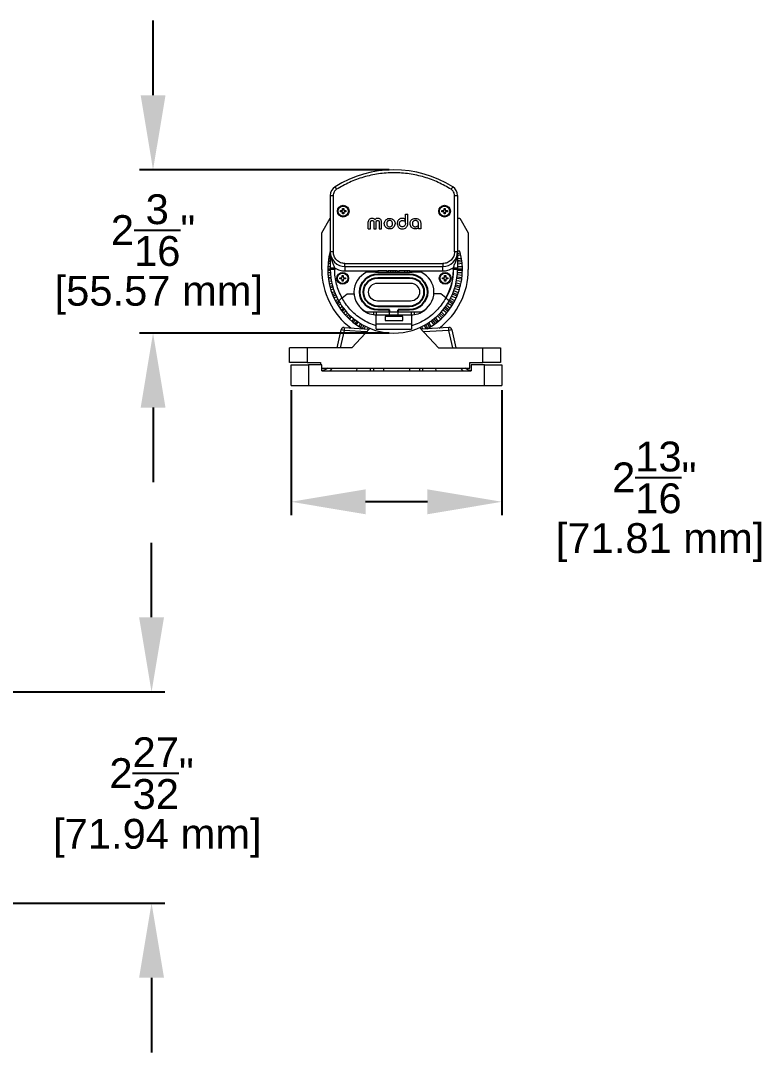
# Model space of a CAD drawing. Header units: inches. Extents: x 0.2 to 60.6, y -2.3 to 18.9.
# Drawn here: x 50.63 to 60.56, y -2 to 11.83 of the extents above; entities that cross this region are included whole.
import ezdxf

# ---------------------------------------------------------------- set-up
doc = ezdxf.new("R2010")
doc.units = ezdxf.units.IN
doc.header["$MEASUREMENT"] = 0
for name, color, linetype in [('Dim', 1, 'Continuous'), ('Layer 7', 7, 'Continuous'), ('TITLE BLOCK', 250, 'Continuous')]:
    doc.layers.add(name, color=color, linetype=linetype)
doc.styles.get("Standard").update_dxf_attribs({"font": 'Arial.ttf'})
doc.dimstyles.new('Big 1IN', dxfattribs={"dimtxt": 0.4, "dimasz": 1, "dimexe": 0.18, "dimexo": 0.0625, "dimgap": 0.09, "dimtad": 0, "dimtih": 1, "dimtoh": 1, "dimdec": 5, "dimzin": 0, "dimdsep": 46, "dimlunit": 4, "dimtxsty": 'Standard', "dimcen": 0.5, "dimadec": 0, "dimazin": 0, "dimtfac": 1, "dimtdec": 5, "dimtofl": 0, "dimtmove": 0, "dimatfit": 3, "dimfxl": 1, "dimtolj": 1, "dimtzin": 0, "dimarcsym": 0})

# ---------------------------------------------------------------- blocks, each defined once
blk = doc.blocks.new('*D11')
at = {"layer": 'Defpoints', "color": 0, "transparency": 16777216}
for p in [(37.945, 2.832), (37.945, 0), (52.387, 0)]:
    blk.add_point(p, dxfattribs=at)
at = {"layer": 'Dim', "color": 0, "lineweight": -2, "transparency": 16777216}
for p, q in [((52.387, 3.832), (52.387, 4.832)), ((38.008, 2.832), (52.567, 2.832)), ((38.008, 0), (52.567, 0)), ((52.387, -1), (52.387, -2))]:
    blk.add_line(p, q, dxfattribs=at)
at = {"layer": 'Dim', "color": 0, "transparency": 16777216}
for points in [[(52.22, 3.832), (52.554, 3.832), (52.387, 2.832)], [(52.22, -1), (52.554, -1), (52.387, 0)]]:
    blk.add_solid(points, dxfattribs=at)
at = {"layer": 'Dim', "color": 0, "transparency": 16777216, "insert": (52.387, 1.416), "char_height": 0.4, "attachment_point": 5}
blk.add_mtext('\\A1;2{\\H1x;\\S27/32;}"\\P [71.94 mm]', dxfattribs=at)
blk = doc.blocks.new('*D13')
at = {"layer": 'Defpoints', "color": 0, "transparency": 16777216}
for p in [(54.256, 6.939), (57.083, 6.939), (54.256, 5.38)]:
    blk.add_point(p, dxfattribs=at)
at = {"layer": 'Dim', "color": 0, "lineweight": -2, "transparency": 16777216}
for p, q in [((54.256, 6.877), (54.256, 5.2)), ((57.083, 6.877), (57.083, 5.2)), ((56.083, 5.38), (55.256, 5.38))]:
    blk.add_line(p, q, dxfattribs=at)
at = {"layer": 'Dim', "color": 0, "transparency": 16777216}
for points in [[(55.256, 5.547), (55.256, 5.213), (54.256, 5.38)], [(56.083, 5.547), (56.083, 5.213), (57.083, 5.38)]]:
    blk.add_solid(points, dxfattribs=at)
at = {"layer": 'Dim', "color": 0, "transparency": 16777216, "insert": (59.124, 5.38), "char_height": 0.4, "attachment_point": 5}
blk.add_mtext('\\A1;2{\\H1x;\\S13/16;}"\\P [71.81 mm]', dxfattribs=at)
blk = doc.blocks.new('*D14')
at = {"layer": 'Defpoints', "color": 0, "transparency": 16777216}
for p in [(55.635, 9.83), (52.407, 7.642), (55.635, 7.642)]:
    blk.add_point(p, dxfattribs=at)
at = {"layer": 'Dim', "color": 0, "lineweight": -2, "transparency": 16777216}
for p, q in [((52.407, 10.83), (52.407, 11.83)), ((55.572, 9.83), (52.227, 9.83)), ((55.572, 7.642), (52.227, 7.642)), ((52.407, 6.642), (52.407, 5.642))]:
    blk.add_line(p, q, dxfattribs=at)
at = {"layer": 'Dim', "color": 0, "transparency": 16777216}
for points in [[(52.241, 10.83), (52.574, 10.83), (52.407, 9.83)], [(52.241, 6.642), (52.574, 6.642), (52.407, 7.642)]]:
    blk.add_solid(points, dxfattribs=at)
at = {"layer": 'Dim', "color": 0, "transparency": 16777216, "insert": (52.407, 8.695), "char_height": 0.4, "attachment_point": 5}
blk.add_mtext('\\A1;2{\\H1x;\\S3/16;}"\\P [55.57 mm]', dxfattribs=at)

msp = doc.modelspace()

# ---------------------------------------------------------------- linework, layer by layer
at = {"color": 0, "linetype": 'Continuous', "lineweight": 15}
for p, q in [((54.782588, 9.485596), (54.782588, 8.730402)), ((54.782588, 9.485596), (54.821852, 9.485596)), ((54.821852, 9.485596), (54.821852, 8.730402)), ((56.447377, 8.730402), (56.447377, 9.485596)), ((56.447377, 9.485596), (56.486641, 9.485596)), ((56.486641, 9.485596), (56.486641, 8.730402)), ((54.918049, 9.283133), (54.93611, 9.283133)), ((54.918049, 9.268212), (54.918049, 9.283133)), ((54.93611, 9.268212), (54.918049, 9.268212)), ((54.93165, 9.268212), (54.93165, 9.283133)), ((54.947889, 9.312973), (54.962809, 9.312973)), ((54.947889, 9.294912), (54.947889, 9.312973)), ((54.947889, 9.299372), (54.962809, 9.299372)), ((54.962809, 9.312973), (54.962809, 9.294912)), ((54.974589, 9.283133), (54.99265, 9.283133)), ((54.99265, 9.268212), (54.974589, 9.268212)), ((54.979048, 9.283133), (54.979048, 9.268212)), ((54.99265, 9.283133), (54.99265, 9.268212)), ((56.276579, 9.268212), (56.276579, 9.283133)), ((56.276579, 9.283133), (56.29464, 9.283133)), ((56.29464, 9.268212), (56.276579, 9.268212)), ((56.29018, 9.268212), (56.29018, 9.283133)), ((56.30642, 9.312973), (56.32134, 9.312973)), ((56.30642, 9.294912), (56.30642, 9.312973)), ((56.30642, 9.299372), (56.32134, 9.299372)), ((56.32134, 9.312973), (56.32134, 9.294912)), ((56.333119, 9.283133), (56.35118, 9.283133)), ((56.35118, 9.268212), (56.333119, 9.268212)), ((56.337579, 9.283133), (56.337579, 9.268212)), ((56.35118, 9.283133), (56.35118, 9.268212)), ((54.668723, 8.985224), (54.782068, 9.181544)), ((54.782068, 9.181544), (54.782588, 9.181544)), ((54.947889, 9.238372), (54.947889, 9.256433)), ((54.962809, 9.251973), (54.947889, 9.251973)), ((54.962809, 9.238372), (54.947889, 9.238372)), ((54.962809, 9.256433), (54.962809, 9.238372)), ((55.291056, 9.040089), (55.291056, 9.133163)), ((55.469293, 9.040089), (55.469293, 9.133163)), ((55.787787, 9.139419), (55.787787, 9.16848)), ((55.789604, 9.236651), (55.820601, 9.236651)), ((55.789604, 9.116211), (55.789604, 9.236651)), ((55.820601, 9.106121), (55.820601, 9.236651)), ((56.30642, 9.238372), (56.30642, 9.256433)), ((56.32134, 9.251973), (56.30642, 9.251973)), ((56.32134, 9.238372), (56.30642, 9.238372)), ((56.32134, 9.256433), (56.32134, 9.238372)), ((56.486641, 9.181544), (56.518572, 9.181544)), ((56.518572, 9.181544), (56.631917, 8.985224)), ((55.291056, 9.040089), (55.322053, 9.040089)), ((55.322053, 9.040089), (55.322053, 9.122306)), ((55.365967, 9.123961), (55.365967, 9.040089)), ((55.365967, 9.040089), (55.396965, 9.040089)), ((55.396965, 9.040089), (55.396965, 9.125575)), ((55.438295, 9.125575), (55.438295, 9.040089)), ((55.438295, 9.040089), (55.469293, 9.040089)), ((55.960858, 9.084285), (55.960858, 9.051875)), ((55.962675, 9.040089), (55.962675, 9.118391)), ((55.993672, 9.040089), (55.962675, 9.040089)), ((55.993672, 9.116696), (55.993672, 9.040089)), ((54.668723, 8.492681), (54.668723, 8.985224)), ((56.631917, 8.985224), (56.631917, 8.492681)), ((54.782588, 8.712987), (54.775046, 8.715008)), ((54.782588, 8.737776), (54.781147, 8.737776)), ((54.821852, 8.730402), (54.782588, 8.730402)), ((56.486641, 8.730402), (56.447377, 8.730402)), ((56.519494, 8.737776), (56.486641, 8.737776)), ((56.525594, 8.715008), (56.486641, 8.704571)), ((54.751284, 8.577931), (54.782588, 8.573809)), ((54.782588, 8.595032), (54.753514, 8.59886)), ((54.756591, 8.622229), (54.782588, 8.618807)), ((54.782588, 8.64003), (54.759853, 8.643023)), ((54.770102, 8.694549), (54.782588, 8.691204)), ((56.486641, 8.682787), (56.530538, 8.694549)), ((56.540787, 8.643023), (56.486641, 8.635894)), ((56.486641, 8.614671), (56.544049, 8.622229)), ((56.547126, 8.59886), (56.486641, 8.590897)), ((56.486641, 8.569674), (56.549357, 8.577931)), ((54.747328, 8.504466), (54.782588, 8.504466)), ((54.782688, 8.480895), (54.747328, 8.480895)), ((54.782588, 8.529981), (54.748021, 8.529981)), ((54.748021, 8.45538), (54.783461, 8.45538)), ((54.782588, 8.515344), (54.841484, 8.515344)), ((54.782588, 8.515344), (54.782588, 8.493946)), ((54.841484, 8.493946), (54.782588, 8.493946)), ((54.841484, 8.515344), (54.841484, 8.493946)), ((54.978908, 8.534082), (54.978908, 8.573346)), ((54.978908, 8.573346), (56.290321, 8.573346)), ((54.978908, 8.534082), (56.290321, 8.534082)), ((54.978908, 8.534082), (54.978908, 8.475186)), ((54.978908, 8.475186), (55.418644, 8.475186)), ((55.389215, 8.456252), (55.880014, 8.456252)), ((55.537801, 8.475884), (55.418644, 8.475884)), ((55.418644, 8.475884), (55.418644, 8.456252)), ((55.537801, 8.475884), (55.537801, 8.456252)), ((55.537801, 8.475186), (55.559289, 8.475186)), ((55.559289, 8.475884), (55.559289, 8.456252)), ((55.58859, 8.475884), (55.559289, 8.475884)), ((55.58859, 8.475884), (55.58859, 8.456252)), ((55.618929, 8.475884), (55.618929, 8.456252)), ((55.649909, 8.475884), (55.649909, 8.456252)), ((55.651099, 8.475884), (55.651099, 8.456252)), ((55.6804, 8.475884), (55.651099, 8.475884)), ((55.6804, 8.475884), (55.6804, 8.456252)), ((55.6804, 8.475186), (55.70087, 8.475186)), ((55.705794, 8.456252), (55.705794, 8.475884)), ((55.778284, 8.475884), (55.778284, 8.456252)), ((55.810393, 8.475884), (55.810393, 8.456252)), ((55.84354, 8.475884), (55.84354, 8.456252)), ((55.850346, 8.475884), (55.850346, 8.456252)), ((55.851914, 8.475186), (56.290321, 8.475186)), ((56.290321, 8.573346), (56.290321, 8.534082)), ((56.290321, 8.475186), (56.290321, 8.534082)), ((56.427745, 8.515344), (56.486641, 8.515344)), ((56.427745, 8.493946), (56.427745, 8.515344)), ((56.486641, 8.493946), (56.427745, 8.493946)), ((56.485768, 8.45538), (56.552619, 8.45538)), ((56.553313, 8.480895), (56.486541, 8.480895)), ((56.552619, 8.529981), (56.486641, 8.529981)), ((56.486641, 8.515344), (56.486641, 8.493946)), ((56.486641, 8.504466), (56.553313, 8.504466)), ((54.786113, 8.416528), (54.750872, 8.411888)), ((54.753514, 8.386501), (54.788812, 8.391148)), ((54.791979, 8.367791), (54.756591, 8.363132)), ((54.760609, 8.337925), (54.796137, 8.342603)), ((54.803916, 8.304504), (54.769112, 8.295178)), ((54.910196, 8.368694), (54.910196, 8.383614)), ((54.910196, 8.383614), (54.928257, 8.383614)), ((54.928257, 8.368694), (54.910196, 8.368694)), ((54.923797, 8.368694), (54.923797, 8.383614)), ((54.940036, 8.413455), (54.954957, 8.413455)), ((54.940036, 8.395393), (54.940036, 8.413455)), ((54.940036, 8.399853), (54.954957, 8.399853)), ((54.940036, 8.338853), (54.940036, 8.356915)), ((54.954957, 8.352455), (54.940036, 8.352455)), ((54.954957, 8.338853), (54.940036, 8.338853)), ((54.954957, 8.413455), (54.954957, 8.395393)), ((54.954957, 8.356915), (54.954957, 8.338853)), ((54.966736, 8.383614), (54.984797, 8.383614)), ((54.984797, 8.368694), (54.966736, 8.368694)), ((54.971196, 8.383614), (54.971196, 8.368694)), ((54.984797, 8.383614), (54.984797, 8.368694)), ((56.284432, 8.383614), (56.302493, 8.383614)), ((56.284432, 8.368694), (56.284432, 8.383614)), ((56.302493, 8.368694), (56.284432, 8.368694)), ((56.298033, 8.368694), (56.298033, 8.383614)), ((56.314272, 8.413455), (56.329193, 8.413455)), ((56.314272, 8.395393), (56.314272, 8.413455)), ((56.314272, 8.399853), (56.329193, 8.399853)), ((56.314272, 8.338853), (56.314272, 8.356915)), ((56.329193, 8.352455), (56.314272, 8.352455)), ((56.329193, 8.338853), (56.314272, 8.338853)), ((56.329193, 8.413455), (56.329193, 8.395393)), ((56.329193, 8.356915), (56.329193, 8.338853)), ((56.340972, 8.383614), (56.359033, 8.383614)), ((56.359033, 8.368694), (56.340972, 8.368694)), ((56.345432, 8.383614), (56.345432, 8.368694)), ((56.359033, 8.383614), (56.359033, 8.368694)), ((56.531528, 8.295178), (56.467085, 8.312446)), ((56.473811, 8.346643), (56.540031, 8.337925)), ((56.544049, 8.363132), (56.477847, 8.371847)), ((56.480902, 8.39522), (56.547126, 8.386501)), ((56.549768, 8.411888), (56.483479, 8.420616)), ((54.723888, 8.168247), (54.723467, 8.169453)), ((54.775046, 8.270353), (54.809962, 8.279708)), ((54.816204, 8.256979), (54.781147, 8.247585)), ((54.788421, 8.223119), (54.823672, 8.232564)), ((54.83641, 8.195922), (54.80243, 8.181847)), ((54.811554, 8.158009), (54.845694, 8.17215)), ((54.939205, 8.112551), (55.006392, 8.168928)), ((55.006392, 8.168928), (55.099244, 8.168928)), ((56.262837, 8.168928), (56.169985, 8.168928)), ((56.330024, 8.112551), (56.262837, 8.168928)), ((56.480066, 8.136232), (56.419101, 8.161485)), ((56.427997, 8.183313), (56.489086, 8.158009)), ((56.49821, 8.181847), (56.436948, 8.207223)), ((56.448017, 8.240322), (56.51222, 8.223119)), ((56.519494, 8.247585), (56.455249, 8.264799)), ((56.461274, 8.287587), (56.525594, 8.270353)), ((54.854897, 8.150449), (54.820574, 8.136232)), ((54.830979, 8.112924), (54.86554, 8.12724)), ((54.882971, 8.092722), (54.850256, 8.073834)), ((54.862413, 8.051391), (54.895324, 8.070392)), ((54.907324, 8.050103), (54.874198, 8.030978)), ((54.887557, 8.009228), (54.92095, 8.028508)), ((56.356745, 8.041755), (56.413083, 8.009228)), ((56.426442, 8.030978), (56.369964, 8.063585)), ((56.381588, 8.084092), (56.438227, 8.051391)), ((56.450384, 8.073834), (56.393533, 8.106658)), ((56.408791, 8.138138), (56.469661, 8.112924)), ((54.942714, 7.996731), (54.911771, 7.972988)), ((54.926753, 7.952324), (54.957914, 7.976234)), ((54.972495, 7.957712), (54.941103, 7.933623)), ((54.957186, 7.913803), (54.988863, 7.93811)), ((55.014516, 7.909628), (54.985923, 7.881035)), ((55.003474, 7.862502), (55.032293, 7.89132)), ((55.359767, 7.92619), (55.359767, 7.889647)), ((55.389215, 7.92619), (55.880014, 7.92619)), ((55.399031, 7.92619), (55.399031, 7.886926)), ((55.399031, 7.886926), (55.870198, 7.886926)), ((55.399031, 7.761989), (55.399031, 7.886926)), ((55.575719, 7.886926), (55.575719, 7.92619)), ((55.69351, 7.886926), (55.69351, 7.92619)), ((55.870198, 7.886926), (55.870198, 7.92619)), ((55.870198, 7.886926), (55.870198, 7.761989)), ((55.909462, 7.889647), (55.909462, 7.92619)), ((56.280499, 7.845835), (56.235974, 7.89036)), ((56.252441, 7.907227), (56.297166, 7.862502)), ((56.314717, 7.881035), (56.269746, 7.926005)), ((56.29269, 7.952756), (56.343455, 7.913803)), ((56.359538, 7.933623), (56.308602, 7.972707)), ((56.322764, 7.991552), (56.373887, 7.952324)), ((56.388869, 7.972988), (56.337509, 8.012398)), ((55.049195, 7.874888), (55.020142, 7.845835)), ((55.038674, 7.828283), (55.068011, 7.857621)), ((55.097107, 7.832992), (55.071443, 7.799546)), ((55.091263, 7.783463), (55.117093, 7.817125)), ((55.136107, 7.803185), (55.109963, 7.769114)), ((55.130628, 7.754132), (55.156973, 7.788465)), ((55.188781, 7.767873), (55.166867, 7.729917)), ((55.188617, 7.716559), (55.210724, 7.754848)), ((55.399031, 7.694961), (55.399031, 7.761989)), ((55.870198, 7.761989), (55.399031, 7.761989)), ((55.752406, 7.863926), (55.516823, 7.863926)), ((55.516823, 7.863926), (55.516823, 7.808398)), ((55.516823, 7.808398), (55.752406, 7.808398)), ((55.752406, 7.808398), (55.752406, 7.863926)), ((55.870198, 7.761989), (55.870198, 7.694961)), ((56.09161, 7.704773), (56.061652, 7.756662)), ((56.081886, 7.768758), (56.112023, 7.716559)), ((56.133773, 7.729917), (56.10342, 7.782489)), ((56.132686, 7.802776), (56.170012, 7.754132)), ((56.190677, 7.769114), (56.153131, 7.818045)), ((56.171716, 7.832544), (56.209377, 7.783463)), ((56.229197, 7.799546), (56.191304, 7.84893)), ((56.217628, 7.872621), (56.261966, 7.828283)), ((54.872274, 7.444335), (54.928121, 7.686233)), ((54.966378, 7.677743), (54.912492, 7.444335)), ((55.269304, 7.658759), (54.966378, 7.677743)), ((54.968834, 7.716587), (55.303663, 7.695604)), ((55.31255, 7.705134), (55.069351, 7.444335)), ((55.231334, 7.743404), (55.20903, 7.704773)), ((55.235659, 7.699866), (55.254012, 7.731653)), ((55.288061, 7.715582), (55.28039, 7.697062)), ((55.310393, 7.702821), (55.311525, 7.705554)), ((55.399031, 7.694961), (55.870198, 7.694961)), ((56.23129, 7.444335), (55.979173, 7.714697)), ((55.984368, 7.717015), (55.990247, 7.702821)), ((56.370119, 7.716587), (55.999093, 7.693335)), ((56.021219, 7.694722), (56.007498, 7.727847)), ((56.372574, 7.677743), (56.033451, 7.65649)), ((56.039382, 7.744204), (56.066319, 7.697548)), ((56.426461, 7.444335), (56.372574, 7.677743)), ((56.410832, 7.686233), (56.466678, 7.444335)), ((54.23682, 7.248015), (54.23682, 7.444335)), ((54.472404, 7.444335), (54.23682, 7.444335)), ((54.472404, 7.444335), (54.472404, 7.248015)), ((55.069351, 7.444335), (54.472404, 7.444335)), ((56.23129, 7.444335), (56.828237, 7.444335)), ((56.828237, 7.248015), (56.828237, 7.444335)), ((56.828237, 7.444335), (57.06382, 7.444335)), ((57.06382, 7.444335), (57.06382, 7.248015)), ((54.472404, 7.248015), (54.23682, 7.248015)), ((54.255976, 6.939192), (54.255976, 7.214039)), ((54.255976, 7.214039), (54.49156, 7.214039)), ((54.472404, 7.248015), (54.649091, 7.248015)), ((54.49156, 7.214039), (54.49156, 6.939192)), ((54.667562, 7.214039), (54.49156, 7.214039)), ((54.649091, 7.248015), (54.649091, 7.214039)), ((54.668247, 7.135511), (54.667562, 7.214039)), ((56.651549, 7.248015), (56.828237, 7.248015)), ((56.651549, 7.169488), (56.651549, 7.248015)), ((56.671391, 7.214039), (56.670706, 7.135511)), ((56.847393, 7.214039), (56.671391, 7.214039)), ((57.06382, 7.248015), (56.828237, 7.248015)), ((56.847393, 6.939192), (56.847393, 7.214039)), ((56.847393, 7.214039), (57.082976, 7.214039)), ((57.082976, 7.214039), (57.082976, 6.939192)), ((54.667951, 7.169488), (56.651549, 7.169488)), ((54.668247, 7.135511), (56.670706, 7.135511)), ((54.809334, 7.169488), (54.774523, 7.135511)), ((55.140031, 7.135511), (55.140327, 7.169488)), ((55.315884, 7.169488), (55.315587, 7.135511)), ((55.360894, 7.169488), (55.36119, 7.135511)), ((55.493702, 7.169488), (55.493406, 7.135511)), ((55.845251, 7.169488), (55.845547, 7.135511)), ((55.978059, 7.169488), (55.977763, 7.135511)), ((56.023365, 7.135511), (56.023069, 7.169488)), ((56.198922, 7.135511), (56.198626, 7.169488)), ((56.56443, 7.135511), (56.529619, 7.169488)), ((54.255976, 6.939192), (54.49156, 6.939192)), ((54.49156, 6.939192), (56.847393, 6.939192)), ((56.847393, 6.939192), (57.082976, 6.939192))]:
    msp.add_line(p, q, dxfattribs=at)
for centre, radius in [((54.955349, 9.275672), 0.078528), ((54.955349, 9.275672), 0.068712), ((56.31388, 9.275672), 0.078528), ((56.31388, 9.275672), 0.068712), ((54.947496, 8.376154), 0.078528), ((54.947496, 8.376154), 0.068712), ((56.321733, 8.376154), 0.078528), ((56.321733, 8.376154), 0.068712)]:
    msp.add_circle(centre, radius, dxfattribs=at)
for centre, radius, start, end in [((55.634615, 8.354142), 1.475648, 57.7243387, 122.2756614), ((54.920012, 9.485596), 0.137424, 122.2756614, 180), ((56.349217, 9.485596), 0.137424, 0, 57.7243387), ((54.93611, 9.294912), 0.011779, 270, 0), ((54.93611, 9.256433), 0.011779, 0, 90), ((54.974589, 9.294912), 0.011779, 180, 270), ((54.974589, 9.256433), 0.011779, 90, 180), ((56.29464, 9.294912), 0.011779, 270, 0), ((56.29464, 9.256433), 0.011779, 0, 90), ((56.333119, 9.294912), 0.011779, 180, 270), ((56.333119, 9.256433), 0.011779, 90, 180), ((55.65032, 8.492681), 0.903069, 164.2522431, 241.2254229), ((54.978908, 8.730402), 0.196319, 179.9999999, 270), ((55.65032, 8.492681), 0.903069, 298.4149454, 15.7477583), ((56.290321, 8.730402), 0.196319, 270, 0.0000001), ((55.65032, 8.492681), 0.981597, 180, 232.7723746), ((55.634615, 8.493946), 0.852026, 180.0000001, 209.5296843), ((55.389215, 8.191221), 0.290827, 114.3139993, 245.6860007), ((55.880014, 8.191221), 0.290827, 0, 65.6860007), ((55.65032, 8.492681), 0.981597, 306.974302, 360), ((55.65032, 8.492681), 0.785278, 330.6932723, 360), ((55.634615, 8.493946), 0.852026, 330.4703157, 360), ((54.928257, 8.395393), 0.011779, 270, 0), ((54.928257, 8.356915), 0.011779, 0, 90), ((54.966736, 8.395393), 0.011779, 180, 270), ((54.966736, 8.356915), 0.011779, 90, 180), ((56.302493, 8.395393), 0.011779, 270, 0), ((56.302493, 8.356915), 0.011779, 0, 90), ((56.340972, 8.395393), 0.011779, 180, 270), ((56.340972, 8.356915), 0.011779, 90, 180), ((55.880014, 8.191221), 0.290827, 294.3139992, 0), ((55.634615, 8.493946), 0.852026, 209.5296844, 230.1621607), ((55.634615, 8.493946), 0.852026, 309.8378393, 330.4703157), ((55.399031, 8.171589), 0.284663, 220.7646044, 262.0718582), ((55.399031, 8.171589), 0.284663, 262.0718582, 270), ((55.870198, 8.171589), 0.284663, 270, 277.9281418), ((55.870198, 8.171589), 0.284663, 277.9281418, 319.2353956), ((55.634615, 8.493946), 0.852026, 236.114176, 303.885824), ((54.966379, 7.6774), 0.039264, 86.4140052, 166.9999999), ((54.697811, 6.557946), 1.151553, 76.5131382, 78.4630487), ((72.754991, 6.572591), 17.822909, 176.3198349, 176.4449582), ((56.372574, 7.6774), 0.039264, 13, 93.5859948), ((38.63228, 6.575679), 17.774493, 3.5547656, 3.6802298), ((56.64118, 6.557771), 1.151732, 101.5370524, 103.4866623)]:
    msp.add_arc(centre, radius, start, end, dxfattribs=at)
for points, knots in [([(56.401634, 9.568589), (56.345244, 9.601172), (56.230757, 9.667326), (56.041568, 9.736335), (55.841396, 9.780658), (55.634615, 9.795486), (55.427833, 9.780658), (55.227661, 9.736335), (55.038472, 9.667326), (54.923985, 9.601172), (54.867595, 9.568589)], [0, 0, 0, 0, 0.12064771, 0.244950325, 0.371814773, 0.499999998, 0.628185223, 0.755049715, 0.879352329, 1, 1, 1, 1]), ([(54.867595, 9.568589), (54.861046, 9.563765), (54.847734, 9.553961), (54.833217, 9.533434), (54.823614, 9.510199), (54.822433, 9.493709), (54.821852, 9.485596)], [0, 0, 0, 0, 0.2459933, 0.50000089, 0.754007838, 1, 1, 1, 1]), ([(54.867595, 9.568589), (54.864624, 9.573293), (54.858441, 9.583083), (54.851408, 9.594218), (54.847315, 9.600699), (54.846851, 9.601433), (54.846628, 9.601786)], [0, 0, 0, 0, 0.270259809, 0.562426052, 0.789736989, 1, 1, 1, 1]), ([(56.4226, 9.601786), (56.422231, 9.601201), (56.421462, 9.599983), (56.41579, 9.591003), (56.408737, 9.579836), (56.403939, 9.572239), (56.401634, 9.568589)], [0, 0, 0, 0, 0.270260261, 0.562428695, 0.78973644, 1, 1, 1, 1]), ([(56.447377, 9.485596), (56.446796, 9.493709), (56.445615, 9.510199), (56.436011, 9.533434), (56.421495, 9.553961), (56.408183, 9.563765), (56.401634, 9.568589)], [0, 0, 0, 0, 0.245992236, 0.499999532, 0.754007199, 1, 1, 1, 1]), ([(55.343606, 9.179539), (55.336967, 9.179046), (55.324733, 9.178137), (55.308689, 9.169528), (55.297535, 9.15737), (55.292019, 9.144389), (55.291319, 9.136231), (55.291056, 9.133163)], [0, 0, 0, 0, 0.254528483, 0.469059629, 0.684609897, 0.881419167, 1, 1, 1, 1]), ([(55.322053, 9.122306), (55.322165, 9.125639), (55.322388, 9.13233), (55.324583, 9.140688), (55.328537, 9.146547), (55.333623, 9.149855), (55.338682, 9.150997), (55.341973, 9.151127), (55.34292, 9.151165)], [0, 0, 0, 0, 0.245715649, 0.493317373, 0.625070624, 0.757106371, 0.930059219, 1, 1, 1, 1]), ([(55.34292, 9.151165), (55.345989, 9.150947), (55.351207, 9.150576), (55.357738, 9.146878), (55.362462, 9.141257), (55.36556, 9.133346), (55.365828, 9.127158), (55.365967, 9.123961)], [0, 0, 0, 0, 0.225682884, 0.383706953, 0.542000441, 0.763332505, 1, 1, 1, 1]), ([(55.380941, 9.160811), (55.377811, 9.164689), (55.371674, 9.172294), (55.357932, 9.178307), (55.348409, 9.179126), (55.343606, 9.179539)], [0, 0, 0, 0, 0.340300402, 0.66735591, 1, 1, 1, 1]), ([(55.419083, 9.179579), (55.41209, 9.178955), (55.401441, 9.178004), (55.389879, 9.171523), (55.383643, 9.166307), (55.381713, 9.162381), (55.380941, 9.160811)], [0, 0, 0, 0, 0.464895587, 0.707949542, 0.883148535, 1, 1, 1, 1]), ([(55.396965, 9.125575), (55.397238, 9.129739), (55.397661, 9.136185), (55.401385, 9.143718), (55.405563, 9.148138), (55.411063, 9.150789), (55.415164, 9.151032), (55.417388, 9.151165)], [0, 0, 0, 0, 0.334619898, 0.518088874, 0.669224708, 0.820687373, 1, 1, 1, 1]), ([(55.417388, 9.151165), (55.42001, 9.150931), (55.424481, 9.150534), (55.430109, 9.147366), (55.434683, 9.141799), (55.437783, 9.134281), (55.438141, 9.128199), (55.438295, 9.125575)], [0, 0, 0, 0, 0.210942921, 0.359630873, 0.508181793, 0.787856451, 1, 1, 1, 1]), ([(55.469293, 9.133163), (55.468624, 9.138696), (55.467333, 9.14938), (55.458178, 9.163052), (55.445376, 9.173243), (55.431636, 9.178953), (55.422444, 9.179412), (55.419083, 9.179579)], [0, 0, 0, 0, 0.219188953, 0.423313575, 0.634707385, 0.866452771, 1, 1, 1, 1]), ([(55.506062, 9.110197), (55.507062, 9.118752), (55.509038, 9.135653), (55.523332, 9.156804), (55.542685, 9.171832), (55.561347, 9.178844), (55.572883, 9.179382), (55.576251, 9.179539)], [0, 0, 0, 0, 0.23512127, 0.464495731, 0.681378743, 0.906954485, 1, 1, 1, 1]), ([(55.576696, 9.151165), (55.571137, 9.150521), (55.561655, 9.149423), (55.550626, 9.141334), (55.542997, 9.130526), (55.539554, 9.119699), (55.539111, 9.112515), (55.538998, 9.110682)], [0, 0, 0, 0, 0.268770046, 0.458493017, 0.647860495, 0.910167212, 1, 1, 1, 1]), ([(55.576251, 9.179539), (55.586828, 9.178176), (55.605523, 9.175768), (55.628743, 9.161153), (55.644014, 9.142072), (55.649696, 9.123462), (55.650022, 9.112654), (55.650113, 9.109632)], [0, 0, 0, 0, 0.280684353, 0.496143932, 0.712121565, 0.919511381, 1, 1, 1, 1]), ([(55.616532, 9.111691), (55.615861, 9.117186), (55.61467, 9.126925), (55.607021, 9.138999), (55.59687, 9.14709), (55.586109, 9.150766), (55.57923, 9.151057), (55.576696, 9.151165)], [0, 0, 0, 0, 0.263147068, 0.466337573, 0.669223026, 0.878132516, 1, 1, 1, 1]), ([(55.741048, 9.179539), (55.734736, 9.17868), (55.721763, 9.176916), (55.703939, 9.166177), (55.689369, 9.15025), (55.679953, 9.129213), (55.679013, 9.113947), (55.678528, 9.106081)], [0, 0, 0, 0, 0.177961457, 0.365726456, 0.571717418, 0.779308751, 1, 1, 1, 1]), ([(55.709526, 9.109592), (55.710042, 9.116361), (55.710889, 9.127487), (55.719924, 9.140159), (55.730541, 9.148343), (55.739268, 9.150201), (55.743793, 9.151165)], [0, 0, 0, 0, 0.336425695, 0.553003606, 0.768229829, 1, 1, 1, 1]), ([(55.787787, 9.16848), (55.781843, 9.17147), (55.771625, 9.176608), (55.755462, 9.179125), (55.745883, 9.1794), (55.741048, 9.179539)], [0, 0, 0, 0, 0.407945586, 0.701196613, 1, 1, 1, 1]), ([(55.743793, 9.151165), (55.74884, 9.150842), (55.758968, 9.150196), (55.773754, 9.145829), (55.78308, 9.141569), (55.787787, 9.139419)], [0, 0, 0, 0, 0.329788325, 0.661749989, 1, 1, 1, 1]), ([(55.851599, 9.109632), (55.852657, 9.120063), (55.854422, 9.137459), (55.867706, 9.158397), (55.884583, 9.1717), (55.903873, 9.178707), (55.917076, 9.179313), (55.922878, 9.179579)], [0, 0, 0, 0, 0.27692423, 0.46183611, 0.646731285, 0.844761808, 1, 1, 1, 1]), ([(55.921223, 9.151165), (55.91615, 9.150548), (55.907116, 9.149449), (55.895804, 9.142546), (55.887464, 9.132859), (55.883166, 9.121182), (55.882737, 9.113001), (55.882557, 9.109552)], [0, 0, 0, 0, 0.239435358, 0.426325677, 0.612515868, 0.836658599, 1, 1, 1, 1]), ([(55.962675, 9.118391), (55.961995, 9.122626), (55.960656, 9.130969), (55.953194, 9.140765), (55.94253, 9.147813), (55.931497, 9.150836), (55.923834, 9.151081), (55.921223, 9.151165)], [0, 0, 0, 0, 0.21703011, 0.427536511, 0.607099616, 0.8661676, 1, 1, 1, 1]), ([(55.922878, 9.179579), (55.934385, 9.178477), (55.95297, 9.176696), (55.975007, 9.162726), (55.987712, 9.146123), (55.99305, 9.129777), (55.993516, 9.119981), (55.993672, 9.116696)], [0, 0, 0, 0, 0.323290717, 0.522156295, 0.72169208, 0.906645235, 1, 1, 1, 1]), ([(55.505941, 9.109996), (55.505993, 9.110052), (55.506098, 9.110166), (55.506195, 9.110339), (55.506221, 9.110474), (55.506226, 9.110536), (55.506224, 9.110559), (55.506224, 9.110563), (55.506222, 9.110566), (55.506221, 9.110567), (55.50622, 9.110568), (55.506219, 9.110568), (55.506218, 9.110568), (55.506215, 9.110566), (55.506207, 9.110556), (55.506185, 9.110509), (55.506139, 9.110387), (55.506093, 9.110274), (55.506062, 9.110197)], [0, 0, 0, 0, 0.217222117, 0.43691637, 0.548241777, 0.603677124, 0.609339772, 0.614256327, 0.616720387, 0.617713681, 0.618824217, 0.619650688, 0.620624693, 0.622538309, 0.628385585, 0.656374632, 0.76728511, 1, 1, 1, 1]), ([(55.581014, 9.037506), (55.569864, 9.038606), (55.550681, 9.040499), (55.527573, 9.055779), (55.512574, 9.074904), (55.506324, 9.094302), (55.506034, 9.106185), (55.505941, 9.109996)], [0, 0, 0, 0, 0.284249071, 0.489032013, 0.693891035, 0.90184388, 1, 1, 1, 1]), ([(55.538998, 9.110682), (55.539508, 9.104028), (55.540356, 9.092983), (55.547027, 9.079866), (55.554922, 9.071554), (55.565443, 9.066666), (55.573317, 9.066187), (55.577704, 9.065921)], [0, 0, 0, 0, 0.296656481, 0.492456192, 0.648051792, 0.803905577, 1, 1, 1, 1]), ([(55.577704, 9.065921), (55.583011, 9.066338), (55.591797, 9.067029), (55.602833, 9.072914), (55.610459, 9.081876), (55.615828, 9.095151), (55.61628, 9.105761), (55.616532, 9.111691)], [0, 0, 0, 0, 0.231632677, 0.383532013, 0.535769529, 0.740552348, 1, 1, 1, 1]), ([(55.650113, 9.109632), (55.649009, 9.100618), (55.646794, 9.082539), (55.632289, 9.059772), (55.612204, 9.043729), (55.593853, 9.038271), (55.583382, 9.037647), (55.581014, 9.037506)], [0, 0, 0, 0, 0.2453251, 0.492002693, 0.713617442, 0.935255625, 1, 1, 1, 1]), ([(55.678528, 9.106081), (55.680226, 9.096055), (55.683213, 9.078426), (55.697628, 9.056741), (55.715966, 9.043348), (55.733685, 9.038227), (55.744079, 9.037686), (55.747547, 9.037506)], [0, 0, 0, 0, 0.281165274, 0.494430811, 0.709252605, 0.903001711, 1, 1, 1, 1]), ([(55.709687, 9.104749), (55.709656, 9.105152), (55.709594, 9.105958), (55.709518, 9.107572), (55.709523, 9.108784), (55.709526, 9.109592)], [0, 0, 0, 0, 0.250137151, 0.500287001, 1, 1, 1, 1]), ([(55.74904, 9.06588), (55.743631, 9.066497), (55.734072, 9.067587), (55.722336, 9.075118), (55.714321, 9.084717), (55.710769, 9.095265), (55.709998, 9.102026), (55.709687, 9.104749)], [0, 0, 0, 0, 0.263221077, 0.465158228, 0.666381089, 0.865657422, 1, 1, 1, 1]), ([(55.747547, 9.037506), (55.757911, 9.038343), (55.776188, 9.03982), (55.797986, 9.055037), (55.812573, 9.073292), (55.819488, 9.09143), (55.820333, 9.102586), (55.820601, 9.106121)], [0, 0, 0, 0, 0.276334869, 0.48732779, 0.69736075, 0.90411297, 1, 1, 1, 1]), ([(55.789604, 9.116211), (55.788909, 9.107509), (55.787849, 9.094238), (55.778782, 9.078646), (55.768538, 9.07005), (55.7579, 9.066419), (55.751455, 9.066027), (55.74904, 9.06588)], [0, 0, 0, 0, 0.356672725, 0.543905591, 0.732345464, 0.899698735, 1, 1, 1, 1]), ([(55.919003, 9.037506), (55.910926, 9.03844), (55.89482, 9.040302), (55.874325, 9.053606), (55.859461, 9.072238), (55.852402, 9.091955), (55.85182, 9.104776), (55.851599, 9.109632)], [0, 0, 0, 0, 0.220593201, 0.439828069, 0.648597434, 0.866881943, 1, 1, 1, 1]), ([(55.882557, 9.109552), (55.883151, 9.102856), (55.884155, 9.091531), (55.892933, 9.077865), (55.903571, 9.069574), (55.913727, 9.066221), (55.919567, 9.06599), (55.921304, 9.065921)], [0, 0, 0, 0, 0.305997833, 0.517541212, 0.729953293, 0.919689259, 1, 1, 1, 1]), ([(55.960858, 9.051875), (55.955961, 9.048567), (55.946088, 9.041897), (55.931248, 9.038071), (55.922144, 9.037651), (55.919003, 9.037506)], [0, 0, 0, 0, 0.391962984, 0.790282532, 1, 1, 1, 1]), ([(55.921304, 9.065921), (55.926458, 9.066578), (55.935573, 9.06774), (55.948835, 9.074758), (55.956397, 9.080751), (55.960858, 9.084285)], [0, 0, 0, 0, 0.347932231, 0.615360804, 1, 1, 1, 1]), ([(54.841484, 8.515344), (54.836024, 8.5299), (54.824167, 8.561509), (54.80439, 8.610372), (54.786618, 8.667108), (54.783967, 8.708751), (54.782588, 8.730402)], [0, 0, 0, 0, 0.200759981, 0.435980507, 0.706759731, 1, 1, 1, 1]), ([(54.782588, 8.730402), (54.782588, 8.699501), (54.782588, 8.653224), (54.782588, 8.578084), (54.782588, 8.536275), (54.782588, 8.515344)], [0, 0, 0, 0, 0.500869325, 0.750121126, 1, 1, 1, 1]), ([(54.978908, 8.573346), (54.959151, 8.575444), (54.928758, 8.578671), (54.892193, 8.598256), (54.867032, 8.618526), (54.846762, 8.643687), (54.827177, 8.680252), (54.82395, 8.710644), (54.821852, 8.730402)], [0, 0, 0, 0, 0.239457037, 0.368360675, 0.499999959, 0.631639243, 0.760543019, 1, 1, 1, 1]), ([(56.447377, 8.730402), (56.445279, 8.710644), (56.442052, 8.680252), (56.422467, 8.643687), (56.402197, 8.618526), (56.377036, 8.598256), (56.340471, 8.578671), (56.310078, 8.575444), (56.290321, 8.573346)], [0, 0, 0, 0, 0.239457063, 0.368360716, 0.500000014, 0.631639312, 0.760543229, 1, 1, 1, 1]), ([(56.486641, 8.730402), (56.485262, 8.708751), (56.482611, 8.667108), (56.464839, 8.610372), (56.445062, 8.561509), (56.433205, 8.5299), (56.427745, 8.515344)], [0, 0, 0, 0, 0.293240368, 0.564019612, 0.799240084, 1, 1, 1, 1]), ([(56.486641, 8.730402), (56.486641, 8.699501), (56.486641, 8.653224), (56.486641, 8.578084), (56.486641, 8.536275), (56.486641, 8.515344)], [0, 0, 0, 0, 0.500869325, 0.750121126, 1, 1, 1, 1]), ([(54.841484, 8.515344), (54.86379, 8.50336), (54.906811, 8.480247), (54.955475, 8.476831), (54.978908, 8.475186)], [0, 0, 0, 0, 0.518492989, 1, 1, 1, 1]), ([(54.939205, 8.112551), (54.924347, 8.142105), (54.894521, 8.201431), (54.864528, 8.296725), (54.845036, 8.394653), (54.842665, 8.460941), (54.841484, 8.493946)], [0, 0, 0, 0, 0.249213446, 0.500266252, 0.751184535, 1, 1, 1, 1]), ([(55.389215, 8.456252), (55.369225, 8.456252), (55.338533, 8.456252), (55.302306, 8.456252), (55.282574, 8.456252), (55.2714, 8.456252), (55.270093, 8.456252), (55.269471, 8.456252)], [0, 0, 0, 0, 0.386710688, 0.593761614, 0.763810705, 0.887681978, 1, 1, 1, 1]), ([(55.618929, 8.475884), (55.614703, 8.475884), (55.607752, 8.475884), (55.598781, 8.475884), (55.593161, 8.475884), (55.588185, 8.475884), (55.58876, 8.475884), (55.588623, 8.475884), (55.58859, 8.475884)], [0, 0, 0, 0, 0.19826091, 0.326090268, 0.454317187, 0.559715714, 0.893154102, 1, 1, 1, 1]), ([(55.647308, 8.475884), (55.646909, 8.475884), (55.645387, 8.475884), (55.639526, 8.475884), (55.630159, 8.475884), (55.623048, 8.475884), (55.618929, 8.475884)], [0, 0, 0, 0, 0.098974429, 0.377721933, 0.639575235, 1, 1, 1, 1]), ([(55.651099, 8.475884), (55.651088, 8.475884), (55.651068, 8.475884), (55.65085, 8.475884), (55.650223, 8.475884), (55.649909, 8.475884)], [0, 0, 0, 0, 0.383968144, 0.691432811, 1, 1, 1, 1]), ([(55.778284, 8.475884), (55.767021, 8.475884), (55.74853, 8.475884), (55.727069, 8.475884), (55.713934, 8.475884), (55.706816, 8.475884), (55.706136, 8.475884), (55.705794, 8.475884)], [0, 0, 0, 0, 0.276910674, 0.454584806, 0.63212555, 0.815196648, 1, 1, 1, 1]), ([(55.810393, 8.475884), (55.807321, 8.475884), (55.801176, 8.475884), (55.790361, 8.475884), (55.782683, 8.475884), (55.778284, 8.475884)], [0, 0, 0, 0, 0.299230093, 0.598466644, 1, 1, 1, 1]), ([(55.84354, 8.475884), (55.841571, 8.475884), (55.837764, 8.475884), (55.827533, 8.475884), (55.817201, 8.475884), (55.810393, 8.475884)], [0, 0, 0, 0, 0.267629804, 0.517427846, 1, 1, 1, 1]), ([(55.850346, 8.475884), (55.850111, 8.475884), (55.849755, 8.475884), (55.847143, 8.475884), (55.844747, 8.475884), (55.84354, 8.475884)], [0, 0, 0, 0, 0.491028953, 0.743664103, 1, 1, 1, 1]), ([(55.999758, 8.456252), (55.999156, 8.456252), (55.997954, 8.456252), (55.987826, 8.456252), (55.967802, 8.456252), (55.930546, 8.456252), (55.898864, 8.456252), (55.880014, 8.456252)], [0, 0, 0, 0, 0.110882267, 0.221352353, 0.385731376, 0.634517456, 1, 1, 1, 1]), ([(56.290321, 8.475186), (56.313754, 8.476831), (56.362418, 8.480247), (56.405439, 8.50336), (56.427745, 8.515344)], [0, 0, 0, 0, 0.481506529, 1, 1, 1, 1]), ([(56.427745, 8.493946), (56.426564, 8.460941), (56.424193, 8.394653), (56.404701, 8.296725), (56.374708, 8.201431), (56.344882, 8.142105), (56.330024, 8.112551)], [0, 0, 0, 0, 0.24881547, 0.499733759, 0.750786627, 1, 1, 1, 1]), ([(54.893266, 8.074004), (54.893761, 8.074419), (54.894751, 8.07525), (54.902457, 8.081716), (54.913835, 8.091263), (54.926789, 8.102133), (54.935551, 8.109485), (54.939205, 8.112551)], [0, 0, 0, 0, 0.210032561, 0.420015783, 0.631485419, 0.846335984, 1, 1, 1, 1]), ([(54.939205, 8.112551), (54.933966, 8.108155), (54.923486, 8.099361), (54.909554, 8.087671), (54.899183, 8.078969), (54.893961, 8.074587), (54.893456, 8.074163), (54.893266, 8.074004)], [0, 0, 0, 0, 0.219749157, 0.439576138, 0.657178155, 0.870987398, 1, 1, 1, 1]), ([(55.399031, 7.737051), (55.365257, 7.748843), (55.296841, 7.77273), (55.202807, 7.825996), (55.118064, 7.889028), (55.046069, 7.959487), (54.985892, 8.033679), (54.954452, 8.086794), (54.939205, 8.112551)], [0, 0, 0, 0, 0.176160266, 0.356846103, 0.530428435, 0.695878354, 0.852520183, 1, 1, 1, 1]), ([(56.330024, 8.112551), (56.314778, 8.086794), (56.283338, 8.033679), (56.22316, 7.959487), (56.151165, 7.889028), (56.066422, 7.825996), (55.972388, 7.77273), (55.903972, 7.748843), (55.870198, 7.737051)], [0, 0, 0, 0, 0.147479804, 0.30412162, 0.46957161, 0.643153928, 0.823839749, 1, 1, 1, 1]), ([(56.375963, 8.074004), (56.375468, 8.074419), (56.374478, 8.07525), (56.366772, 8.081716), (56.355394, 8.091263), (56.34244, 8.102133), (56.333678, 8.109485), (56.330024, 8.112551)], [0, 0, 0, 0, 0.210032603, 0.420016159, 0.631485389, 0.846336551, 1, 1, 1, 1]), ([(56.330024, 8.112551), (56.335263, 8.108155), (56.345743, 8.099361), (56.359675, 8.087671), (56.370046, 8.078969), (56.375268, 8.074587), (56.375773, 8.074163), (56.375963, 8.074004)], [0, 0, 0, 0, 0.219749167, 0.439576686, 0.657177916, 0.870987392, 1, 1, 1, 1]), ([(55.269471, 7.92619), (55.270073, 7.92619), (55.271275, 7.92619), (55.281403, 7.92619), (55.301427, 7.92619), (55.338683, 7.92619), (55.370365, 7.92619), (55.389215, 7.92619)], [0, 0, 0, 0, 0.110882384, 0.221352278, 0.385731696, 0.634518283, 1, 1, 1, 1]), ([(55.880014, 7.92619), (55.900004, 7.92619), (55.930696, 7.92619), (55.966923, 7.92619), (55.986655, 7.92619), (55.997829, 7.92619), (55.999136, 7.92619), (55.999758, 7.92619)], [0, 0, 0, 0, 0.386710613, 0.593761928, 0.763810986, 0.887682, 1, 1, 1, 1]), ([(55.088792, 7.839708), (55.096177, 7.833943), (55.107546, 7.825068), (55.127886, 7.8101), (55.144255, 7.797409), (55.155653, 7.789395), (55.159576, 7.786636)], [0, 0, 0, 0, 0.326429755, 0.502469389, 0.828749568, 1, 1, 1, 1]), ([(56.109653, 7.786636), (56.117276, 7.792132), (56.12884, 7.80047), (56.148815, 7.815694), (56.165512, 7.827773), (56.176563, 7.83661), (56.180437, 7.839708)], [0, 0, 0, 0, 0.327926607, 0.497411776, 0.823784603, 1, 1, 1, 1]), ([(54.750879, 7.169488), (54.742349, 7.163305), (54.717887, 7.145574), (54.687819, 7.140329), (54.668235, 7.136913)], [0, 0, 0, 0, 0.348717392, 1, 1, 1, 1]), ([(56.670718, 7.136913), (56.651135, 7.140329), (56.621066, 7.145574), (56.596605, 7.163304), (56.588074, 7.169488)], [0, 0, 0, 0, 0.651273688, 1, 1, 1, 1])]:
    msp.add_open_spline(points, degree=3, knots=knots, dxfattribs=at)
at = {"layer": 'Layer 7', "color": 0, "lineweight": 25}
for points in [[(55.178579, 8.191669), (55.178579, 8.322934), (55.286049, 8.430333), (55.417402, 8.430333)], [(55.227312, 8.191221), (55.227312, 8.2969), (55.313776, 8.383364), (55.419455, 8.383364)], [(55.417402, 8.430333), (55.417402, 8.430333), (55.844575, 8.430333), (55.844575, 8.430333)], [(55.419455, 8.383364), (55.419455, 8.383364), (55.845542, 8.383364), (55.845542, 8.383364)], [(55.844575, 8.430333), (55.975928, 8.430333), (56.083399, 8.322934), (56.083399, 8.191669)], [(55.845542, 8.383364), (55.951221, 8.383364), (56.037686, 8.2969), (56.037686, 8.191221)], [(55.417402, 7.953004), (55.286049, 7.953004), (55.178579, 8.060403), (55.178579, 8.191668)], [(55.419455, 7.999078), (55.313776, 7.999078), (55.227312, 8.085542), (55.227312, 8.191221)], [(56.083399, 8.191668), (56.083399, 8.060403), (55.975928, 7.953004), (55.844575, 7.953004)], [(56.037686, 8.191221), (56.037686, 8.085542), (55.951221, 7.999078), (55.845542, 7.999078)], [(56.037686, 8.191221), (56.037686, 8.191221), (56.037686, 8.191221), (56.037686, 8.191221)], [(55.575719, 7.953004), (55.548949, 7.953004), (55.417402, 7.953004), (55.417402, 7.953004)], [(55.845542, 7.999078), (55.845542, 7.999078), (55.419455, 7.999078), (55.419455, 7.999078)], [(55.844575, 7.953004), (55.844575, 7.953004), (55.724905, 7.953004), (55.69351, 7.953004)]]:
    msp.add_open_spline(points, degree=3, dxfattribs=at)
at = {"layer": 'Layer 7', "color": 0, "lineweight": 18}
for points in [[(55.294645, 8.191221), (55.294645, 8.257767), (55.349092, 8.312213), (55.415637, 8.312213)], [(55.415637, 8.312213), (55.415637, 8.312213), (55.857377, 8.312213), (55.857377, 8.312213)], [(55.857377, 8.312213), (55.923923, 8.312213), (55.97837, 8.257767), (55.97837, 8.191221)], [(55.415637, 8.070229), (55.349092, 8.070229), (55.294645, 8.124675), (55.294645, 8.191221)], [(55.97837, 8.191221), (55.97837, 8.124675), (55.923923, 8.070229), (55.857377, 8.070229)], [(55.97837, 8.191221), (55.97837, 8.191221), (55.97837, 8.191221), (55.97837, 8.191221)], [(55.857377, 8.070229), (55.857377, 8.070229), (55.415637, 8.070229), (55.415637, 8.070229)]]:
    msp.add_open_spline(points, degree=3, dxfattribs=at)
at = {"layer": 'TITLE BLOCK', "color": 0}
for p, q in [((55.575719, 7.92619), (55.575719, 7.953004)), ((55.69351, 7.92619), (55.69351, 7.953004))]:
    msp.add_line(p, q, dxfattribs=at)

# ---------------------------------------------------------------- dimensions: what is measured, and where the dimension line sits
at = {"layer": 'Dim'}
for base, p1, p2, angle, picture, middle, dimtype in [((52.407192, 7.641919), (55.634615, 9.82979), (55.634615, 7.641919), 270, '*D14', (52.407192, 8.694833), 161), ((52.386959, 0), (37.945077, 2.832362), (37.945077, 0), 90, '*D11', (52.386959, 1.416181), 160)]:
    dim = msp.add_linear_dim(base=base, p1=p1, p2=p2, angle=angle, dimstyle='Big 1IN', override={"dimpost": '\\X'}, dxfattribs=at)
    dim.commit()
    dim.dimension.update_dxf_attribs({"geometry": picture, "text_midpoint": middle, "dimtype": dimtype})
dim = msp.add_linear_dim(base=(54.255976, 5.380163), p1=(57.082976, 6.939192), p2=(54.255976, 6.939192), dimstyle='Big 1IN', override={"dimpost": '\\X', "dimtmove": 1}, dxfattribs=at)
dim.commit()
dim.dimension.update_dxf_attribs({"geometry": '*D13', "text_midpoint": (59.123877, 5.380163), "dimtype": 160})

doc.saveas('drawing.dxf')
